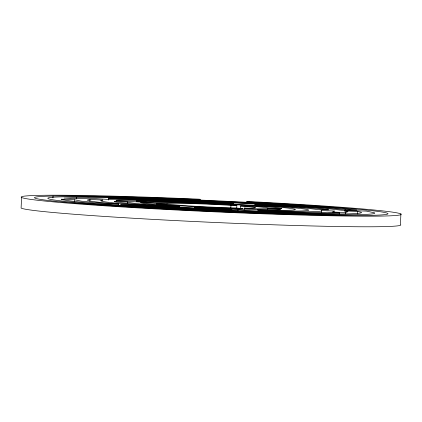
<?xml version="1.0" encoding="UTF-8"?>
<svg xmlns="http://www.w3.org/2000/svg" width="422" height="422" viewBox="0 0 422 422"><rect width="100%" height="100%" fill="white"/><g stroke="black" fill="none" stroke-linecap="round" stroke-linejoin="round"><path stroke-width="0.63" d="M21.58 197.464L21.1 208.062A190.211 5.977 2.6 0 0 222.42 222.8A190.211 5.977 2.6 0 0 400.42 224.536L400.9 213.938M52.94 197.913L53.024 196.04M74.425 201.632L74.509 199.764L61.28 199.189A150.401 4.726 2.6 0 0 220.463 210.836A150.401 4.726 2.6 0 0 361.206 212.213L357.455 211.438L344.552 210.931L347.971 211.638L345.486 212.646L332.499 211.976L334.741 211.063L321.506 210.488A110.59 3.476 2.6 0 1 246.327 210.589L237.908 209.417L194.526 207.529L197.169 207.244A70.775 2.221 2.6 0 0 280.53 209.286C268.482 208.009 256.381 209.623 244.349 208.125A44.236 1.387 2.6 0 0 240.514 205.983L240.398 208.479M76.704 198.736L76.757 197.491A150.401 4.726 2.6 0 1 336.503 208.769L345.106 209.718L356.917 210.072L347.554 209.043A163.673 5.143 2.6 0 0 79.774 196.678A163.673 5.143 2.6 0 0 164.854 208.531A163.673 5.143 2.6 0 0 374.435 212.788L366.28 211.1L341.14 210.225A137.129 4.31 2.6 0 0 108.612 198.187L108.528 200.06M89.902 201.294L89.986 199.421L102.979 200.097A110.59 3.476 2.6 0 0 218.021 209.476L232.174 210.035L229.663 209.512L217.209 209.027A97.318 3.054 2.6 0 1 114.204 201.484L127.439 202.059A84.047 2.637 2.6 0 0 173.801 206.369L179.714 206.263L179.656 207.508M108.707 205.103L108.765 203.858L81.346 201.178L74.509 199.764M118.624 205.282L118.682 204.037L108.085 203.172A123.862 3.893 2.6 0 1 89.986 199.421M127.381 203.309L127.439 202.059M156.71 205.05L156.768 203.805L169.338 204.243A44.236 1.387 2.6 0 0 235.645 207.967L242.961 208.647A57.508 1.804 2.6 0 1 156.768 203.805M230.834 207.846L230.945 205.35L236.858 205.245L236.716 208.362M233.176 204.538L233.229 203.288A110.59 3.476 2.6 0 0 112.357 199.664L88.625 198.213L76.994 198.751L64.002 198.082L76.757 197.491M237.85 210.662L237.908 209.417M244.291 209.37L244.349 208.125M267.479 209.861L267.537 208.616M321.422 212.361L321.506 210.488M339.615 214.165L339.673 212.915L327.245 212.219L321.991 212.461A123.862 3.893 2.6 0 1 129.285 204.897L120.502 204.812A137.129 4.31 2.6 0 0 333.855 213.184L339.673 212.915M345.048 210.963L345.106 209.718M345.433 213.896L345.486 212.646M357.344 213.933L357.455 211.438M233.229 203.288L230.591 203.578A97.318 3.054 2.6 0 0 115.966 200.767L154.943 202.787A57.508 1.804 2.6 0 1 236.858 205.245M240.514 205.983L249.291 206.073A57.508 1.804 2.6 0 1 268.582 208.188L281.812 208.763A70.775 2.221 2.6 0 0 225.316 204.158A70.775 2.221 2.6 0 0 147.953 201.837L136.09 201.115A84.047 2.637 2.6 0 1 266.857 206.242A84.047 2.637 2.6 0 1 257.605 210.008L264.926 210.689A97.318 3.054 2.6 0 0 254.593 204.928L260.501 204.823A110.59 3.476 2.6 0 1 315.994 209.349L328.564 209.787A123.862 3.893 2.6 0 0 118.545 198.915L108.612 198.187M108.765 203.858L118.682 204.037M179.714 206.263A70.775 2.221 2.6 0 1 140.668 202.634L167.133 203.784A44.236 1.387 2.6 0 1 230.945 205.35M249.064 201.552L246.427 201.843A176.945 5.56 2.6 0 1 353.362 215.457A176.945 5.56 2.6 0 1 55.926 201.31A176.945 5.56 2.6 0 1 200.392 199.653L199.58 199.2A190.211 5.977 2.6 0 0 44.278 200.983A190.211 5.977 2.6 0 0 364.022 216.185A190.211 5.977 2.6 0 0 249.064 201.552"/></g></svg>
